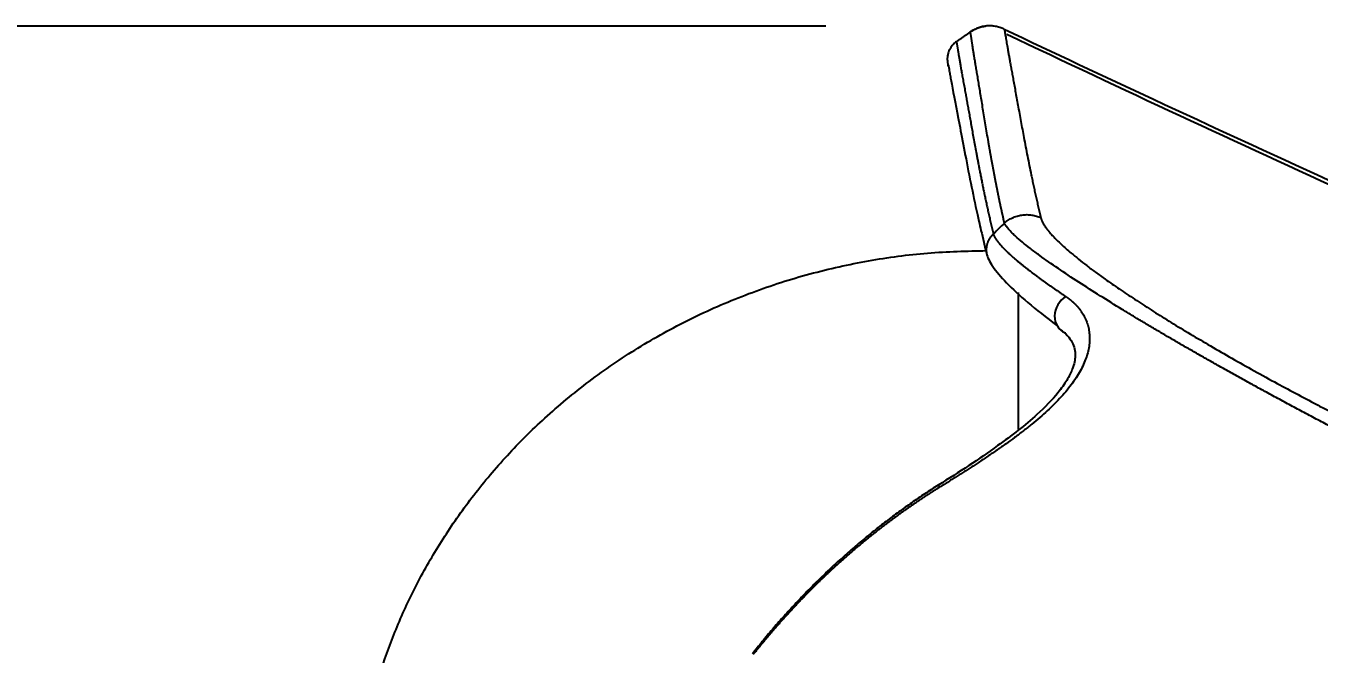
# Model space of a CAD drawing. Extents: x 8663 to 11443, y -20992 to -18942.
# Drawn here: x 10279.4 to 10340.5, y -20411.4 to -20381.6 of the extents above; entities that cross this region are included whole.
import ezdxf

# ---------------------------------------------------------------- set-up
doc = ezdxf.new("R2010")
doc.units = 0
doc.layers.get('0').update_dxf_attribs({"linetype": 'CONTINUOUS'})
doc.layers.add('1', color=7, linetype='CONTINUOUS')
doc.styles.add('____', font='')
doc.styles.get('____').set_extended_font_data('굴림')
doc.dimstyles.new('MSADIM', dxfattribs={"dimtxt": 33, "dimasz": 17, "dimexe": 10, "dimexo": 7.5, "dimgap": 10, "dimtad": 0, "dimtih": 1, "dimtoh": 1, "dimdec": 0, "dimzin": 1, "dimtxsty": '____', "dimcen": 11.25, "dimazin": 3, "dimtfac": 1, "dimtdec": 0, "dimtix": 1, "dimtmove": 0, "dimatfit": 3, "dimtolj": 1, "dimtzin": 1})

# ---------------------------------------------------------------- blocks, each defined once
blk = doc.blocks.new('*D255')
at = {"color": 0}
for p, q in [((10317.229, -20381.646), (10183.846, -20381.646)), ((10193.846, -20398.646), (10193.846, -20439.241)), ((10193.846, -20528.618), (10193.846, -20488.024)), ((10296.703, -20545.618), (10183.846, -20545.618))]:
    blk.add_line(p, q, dxfattribs=at)
for points in [[(10191.013, -20398.646), (10196.679, -20398.646), (10193.846, -20381.646)], [(10191.013, -20528.618), (10196.679, -20528.618), (10193.846, -20545.618)]]:
    blk.add_solid(points, dxfattribs=at)
at = {"color": 0, "insert": (10193.846, -20463.632), "char_height": 28, "attachment_point": 5, "style": '____'}
blk.add_mtext('\\A1;162', dxfattribs=at)

msp = doc.modelspace()

# ---------------------------------------------------------------- linework, layer by layer
at = {"layer": '1', "color": 7, "linetype": 'CONTINUOUS'}
for p, q in [((10325.665, -20390.957), (10325.664, -20390.957)), ((10325.666, -20390.959), (10325.665, -20390.957)), ((10325.14, -20391.482), (10325.14, -20391.482)), ((10325.14, -20391.482), (10325.141, -20391.483)), ((10325.141, -20391.483), (10325.141, -20391.484))]:
    msp.add_line(p, q, dxfattribs=at)
for centre, major_axis, ratio, start_param, end_param in [((10328.959, -20395.25), (-0.581, -0.814), 0.880085, 4.257961, 6.500048), ((10323.062, -20404.199), (-0.535, 0.845), 0.018673, 5.776565, 6.278064)]:
    msp.add_ellipse(centre, major_axis=major_axis, ratio=ratio, start_param=start_param, end_param=end_param, dxfattribs=at)
for points, degree in [([(10323.385, -20382.383), (10323.715, -20382.148), (10324.049, -20381.916)], 2), ([(10324.049, -20381.916), (10324.049, -20381.916), (10324.049, -20381.916), (10324.05, -20381.915)], 3), ([(10325.65, -20381.783), (10324.814, -20381.419), (10324.05, -20381.915)], 2), ([(10325.664, -20390.957), (10325.489, -20391.131), (10325.315, -20391.305), (10325.142, -20391.48)], 3), ([(10322.527, -20403.354), (10317.457, -20406.603), (10313.749, -20411.346)], 2)]:
    msp.add_open_spline(points, degree=degree, dxfattribs=at)
for points, knots in [([(10325.666, -20390.955), (10325.661, -20390.933), (10325.651, -20390.888), (10325.636, -20390.821), (10325.621, -20390.755), (10325.607, -20390.688), (10325.592, -20390.622), (10325.578, -20390.557), (10325.563, -20390.491), (10325.549, -20390.426), (10325.535, -20390.362), (10325.521, -20390.297), (10325.507, -20390.233), (10325.494, -20390.169), (10325.48, -20390.105), (10325.467, -20390.042), (10325.453, -20389.978), (10325.44, -20389.916), (10325.427, -20389.853), (10325.414, -20389.791), (10325.401, -20389.729), (10325.389, -20389.667), (10325.376, -20389.605), (10325.364, -20389.544), (10325.351, -20389.483), (10325.339, -20389.422), (10325.327, -20389.362), (10325.315, -20389.302), (10325.303, -20389.242), (10325.291, -20389.182), (10325.279, -20389.123), (10325.267, -20389.064), (10325.256, -20389.005), (10325.245, -20388.947), (10325.233, -20388.888), (10325.222, -20388.83), (10325.211, -20388.773), (10325.2, -20388.715), (10325.189, -20388.658), (10325.178, -20388.601), (10325.167, -20388.544), (10325.157, -20388.488), (10325.146, -20388.432), (10325.136, -20388.376), (10325.125, -20388.32), (10325.115, -20388.265), (10325.105, -20388.21), (10325.095, -20388.155), (10325.085, -20388.101), (10325.075, -20388.046), (10325.065, -20387.992), (10325.055, -20387.939), (10325.045, -20387.885), (10325.036, -20387.832), (10325.026, -20387.779), (10325.017, -20387.726), (10325.007, -20387.674), (10324.998, -20387.621), (10324.989, -20387.569), (10324.98, -20387.518), (10324.971, -20387.466), (10324.962, -20387.415), (10324.953, -20387.364), (10324.944, -20387.313), (10324.935, -20387.263), (10324.926, -20387.213), (10324.918, -20387.163), (10324.888, -20386.989), (10324.838, -20386.699), (10324.772, -20386.304), (10324.71, -20385.926), (10324.65, -20385.562), (10324.593, -20385.212), (10324.538, -20384.878), (10324.486, -20384.565), (10324.436, -20384.267), (10324.389, -20383.984), (10324.344, -20383.716), (10324.303, -20383.469), (10324.266, -20383.239), (10324.231, -20383.026), (10324.199, -20382.831), (10324.172, -20382.655), (10324.155, -20382.538), (10324.144, -20382.467), (10324.139, -20382.434), (10324.134, -20382.402), (10324.13, -20382.371), (10324.125, -20382.341), (10324.121, -20382.312), (10324.117, -20382.284), (10324.113, -20382.257), (10324.109, -20382.231), (10324.105, -20382.207), (10324.102, -20382.183), (10324.098, -20382.16), (10324.095, -20382.138), (10324.092, -20382.118), (10324.089, -20382.098), (10324.086, -20382.079), (10324.083, -20382.062), (10324.081, -20382.045), (10324.078, -20382.029), (10324.076, -20382.015), (10324.073, -20382.001), (10324.071, -20381.989), (10324.069, -20381.977), (10324.067, -20381.966), (10324.065, -20381.957), (10324.063, -20381.948), (10324.061, -20381.941), (10324.059, -20381.934), (10324.057, -20381.929), (10324.056, -20381.924), (10324.054, -20381.92), (10324.053, -20381.918), (10324.051, -20381.916), (10324.05, -20381.916), (10324.049, -20381.916), (10324.049, -20381.916)], [0, 0, 0, 0, 0.003867, 0.007731, 0.011593, 0.015452, 0.019309, 0.023164, 0.027016, 0.030865, 0.034713, 0.038558, 0.0424, 0.04624, 0.050078, 0.053913, 0.057746, 0.061576, 0.065404, 0.069229, 0.073052, 0.076873, 0.080691, 0.084507, 0.08832, 0.092131, 0.09594, 0.099746, 0.103549, 0.107351, 0.111149, 0.114946, 0.11874, 0.122531, 0.12632, 0.130107, 0.133891, 0.137673, 0.141453, 0.14523, 0.149004, 0.152777, 0.156546, 0.160314, 0.164079, 0.167841, 0.171601, 0.175359, 0.179115, 0.182867, 0.186618, 0.190366, 0.194112, 0.197855, 0.201596, 0.205334, 0.20907, 0.212804, 0.216535, 0.220264, 0.22399, 0.227714, 0.231436, 0.235155, 0.238872, 0.242586, 0.246298, 0.250008, 0.281454, 0.312767, 0.343948, 0.374998, 0.406926, 0.438404, 0.469433, 0.500013, 0.531901, 0.563366, 0.594408, 0.625025, 0.656646, 0.688016, 0.719136, 0.750007, 0.757263, 0.764512, 0.771755, 0.778991, 0.78622, 0.793443, 0.800659, 0.807868, 0.815071, 0.822266, 0.829456, 0.836638, 0.843814, 0.850983, 0.858145, 0.865301, 0.87245, 0.879592, 0.886728, 0.893857, 0.900979, 0.908094, 0.915203, 0.922306, 0.929402, 0.936491, 0.943573, 0.950649, 0.957719, 0.964782, 0.971839, 0.978889, 0.985932, 0.992969, 1, 1, 1, 1]), ([(10324.05, -20381.915), (10324.078, -20381.896), (10324.107, -20381.877), (10324.152, -20381.85), (10324.167, -20381.841), (10324.198, -20381.824), (10324.213, -20381.815), (10324.291, -20381.775), (10324.419, -20381.719), (10324.553, -20381.681), (10324.656, -20381.658), (10324.691, -20381.652), (10324.743, -20381.644), (10324.76, -20381.642), (10324.776, -20381.64)], [0, 0, 0, 0, 0.133654, 0.133654, 0.200481, 0.200481, 0.267308, 0.267308, 0.534616, 0.801924, 0.801924, 0.935579, 0.935579, 1, 1, 1, 1]), ([(10325.648, -20381.783), (10325.648, -20381.783), (10325.648, -20381.782), (10325.649, -20381.782), (10325.65, -20381.782), (10325.65, -20381.783), (10325.651, -20381.783), (10325.652, -20381.784), (10325.652, -20381.785), (10325.653, -20381.787), (10325.654, -20381.788), (10325.655, -20381.79), (10325.655, -20381.792), (10325.656, -20381.794), (10325.657, -20381.796), (10325.658, -20381.799), (10325.659, -20381.801), (10325.659, -20381.804), (10325.66, -20381.807), (10325.661, -20381.811), (10325.662, -20381.814), (10325.663, -20381.818), (10325.664, -20381.821), (10325.665, -20381.825), (10325.666, -20381.829), (10325.667, -20381.834), (10325.668, -20381.838), (10325.669, -20381.843), (10325.67, -20381.847), (10325.67, -20381.852), (10325.671, -20381.857), (10325.672, -20381.862), (10325.674, -20381.868), (10325.675, -20381.873), (10325.676, -20381.879), (10325.677, -20381.884), (10325.678, -20381.89), (10325.679, -20381.896), (10325.68, -20381.902), (10325.681, -20381.908), (10325.682, -20381.914), (10325.687, -20381.944), (10325.698, -20382.003), (10325.715, -20382.106), (10325.734, -20382.225), (10325.755, -20382.353), (10325.779, -20382.49), (10325.804, -20382.637), (10325.833, -20382.799), (10325.864, -20382.977), (10325.899, -20383.17), (10325.937, -20383.38), (10325.979, -20383.606), (10326.023, -20383.849), (10326.071, -20384.112), (10326.123, -20384.397), (10326.18, -20384.705), (10326.24, -20385.035), (10326.304, -20385.39), (10326.371, -20385.763), (10326.44, -20386.147), (10326.51, -20386.528), (10326.584, -20386.926), (10326.664, -20387.345), (10326.75, -20387.788), (10326.839, -20388.233), (10326.909, -20388.575), (10326.959, -20388.809), (10326.985, -20388.933), (10327.012, -20389.058), (10327.038, -20389.183), (10327.066, -20389.308), (10327.093, -20389.434), (10327.121, -20389.56), (10327.149, -20389.686), (10327.178, -20389.813), (10327.207, -20389.939), (10327.236, -20390.066), (10327.265, -20390.194), (10327.295, -20390.321), (10327.325, -20390.449), (10327.355, -20390.577), (10327.375, -20390.662), (10327.386, -20390.705)], [0, 0, 0, 0, 0.003488, 0.006958, 0.010409, 0.013841, 0.017256, 0.020651, 0.024028, 0.027387, 0.030726, 0.034048, 0.037351, 0.040635, 0.0439, 0.047147, 0.050376, 0.053586, 0.056777, 0.059949, 0.063103, 0.066238, 0.069355, 0.072453, 0.075532, 0.078592, 0.081634, 0.084657, 0.087662, 0.090648, 0.093615, 0.096563, 0.099492, 0.102403, 0.105295, 0.108168, 0.111023, 0.113859, 0.116675, 0.119474, 0.122253, 0.125013, 0.157847, 0.189625, 0.220342, 0.249993, 0.276544, 0.3034, 0.330562, 0.35803, 0.385806, 0.413889, 0.44228, 0.470979, 0.499987, 0.530377, 0.561341, 0.592883, 0.625002, 0.658433, 0.690411, 0.720933, 0.749992, 0.782645, 0.814363, 0.845143, 0.874983, 0.883118, 0.891211, 0.899261, 0.907268, 0.915232, 0.923153, 0.931031, 0.938867, 0.946659, 0.954408, 0.962115, 0.969778, 0.977398, 0.984975, 0.992509, 1, 1, 1, 1]), ([(10325.648, -20381.783), (10328.011, -20382.901), (10341.459, -20389.219), (10424.598, -20426.509), (10538.452, -20460.251), (10672.889, -20491.631), (10817.687, -20503.596)], [0, 0, 0, 0, 0.013353, 0.076196, 0.479458, 1, 1, 1, 1]), ([(10810.388, -20502.983), (10810.101, -20502.959), (10809.255, -20502.887), (10807.716, -20502.755), (10805.896, -20502.597), (10804.188, -20502.448), (10802.648, -20502.312), (10800.988, -20502.165), (10798.234, -20501.92), (10794.168, -20501.552), (10788.742, -20501.049), (10783.147, -20500.518), (10777.395, -20499.958), (10771.494, -20499.369), (10765.404, -20498.745), (10758.795, -20498.049), (10751.151, -20497.219), (10742.145, -20496.204), (10731.78, -20494.984), (10720.278, -20493.563), (10707.762, -20491.93), (10694.357, -20490.076), (10677.882, -20487.65), (10658.313, -20484.526), (10635.695, -20480.535), (10612.39, -20475.983), (10588.605, -20470.854), (10564.411, -20465.145), (10539.708, -20458.857), (10518.563, -20453.24), (10500.979, -20448.387), (10487.014, -20444.377), (10472.484, -20440.005), (10457.245, -20435.168), (10441.125, -20429.746), (10425.294, -20424.093), (10409.724, -20418.23), (10394.404, -20412.191), (10378.016, -20405.441), (10360.462, -20397.902), (10342.888, -20390.065), (10331.219, -20384.623), (10325.779, -20382.037)], [0, 0, 0, 0, 0.006335, 0.016906, 0.025126, 0.029872, 0.033598, 0.036722, 0.039812, 0.050361, 0.061174, 0.072252, 0.083596, 0.095202, 0.107069, 0.119471, 0.13414, 0.152117, 0.172572, 0.195283, 0.220017, 0.246527, 0.274565, 0.317581, 0.362626, 0.409126, 0.45669, 0.505175, 0.554761, 0.606032, 0.633353, 0.661635, 0.691155, 0.722248, 0.755307, 0.790795, 0.820728, 0.85278, 0.887273, 0.924561, 0.964713, 1, 1, 1, 1]), ([(10323.385, -20382.384), (10323.368, -20382.396), (10323.351, -20382.408), (10323.319, -20382.435), (10323.303, -20382.448), (10323.257, -20382.49), (10323.2, -20382.55), (10323.151, -20382.616), (10323.117, -20382.668), (10323.106, -20382.686), (10323.085, -20382.722), (10323.075, -20382.741), (10323.048, -20382.796), (10323.032, -20382.834), (10323.012, -20382.893), (10323.006, -20382.913), (10322.995, -20382.953), (10322.99, -20382.973), (10322.977, -20383.034), (10322.965, -20383.116), (10322.964, -20383.198), (10322.966, -20383.26), (10322.968, -20383.281), (10322.972, -20383.323), (10322.975, -20383.343), (10322.985, -20383.405), (10322.998, -20383.461), (10323.016, -20383.516), (10323.022, -20383.532)], [0, 0, 0, 0, 0.048045, 0.048045, 0.096089, 0.096089, 0.192178, 0.288268, 0.288268, 0.336312, 0.336312, 0.384357, 0.384357, 0.480446, 0.480446, 0.528491, 0.528491, 0.576535, 0.576535, 0.672624, 0.768713, 0.768713, 0.816758, 0.816758, 0.864803, 0.864803, 0.960892, 1, 1, 1, 1]), ([(10323.385, -20382.383), (10323.385, -20382.383), (10323.385, -20382.383), (10323.386, -20382.383), (10323.387, -20382.383), (10323.387, -20382.383), (10323.388, -20382.384), (10323.389, -20382.385), (10323.389, -20382.386), (10323.39, -20382.387), (10323.391, -20382.388), (10323.392, -20382.39), (10323.392, -20382.392), (10323.393, -20382.394), (10323.394, -20382.396), (10323.395, -20382.399), (10323.396, -20382.402), (10323.397, -20382.405), (10323.397, -20382.408), (10323.398, -20382.411), (10323.399, -20382.415), (10323.4, -20382.419), (10323.401, -20382.423), (10323.402, -20382.427), (10323.403, -20382.431), (10323.404, -20382.436), (10323.405, -20382.441), (10323.406, -20382.446), (10323.407, -20382.452), (10323.409, -20382.457), (10323.41, -20382.463), (10323.411, -20382.469), (10323.412, -20382.475), (10323.413, -20382.482), (10323.415, -20382.489), (10323.416, -20382.496), (10323.417, -20382.503), (10323.419, -20382.51), (10323.42, -20382.518), (10323.421, -20382.526), (10323.423, -20382.534), (10323.424, -20382.542), (10323.426, -20382.55), (10323.427, -20382.559), (10323.429, -20382.568), (10323.43, -20382.577), (10323.432, -20382.587), (10323.433, -20382.596), (10323.435, -20382.606), (10323.437, -20382.616), (10323.438, -20382.626), (10323.44, -20382.637), (10323.442, -20382.648), (10323.444, -20382.659), (10323.446, -20382.67), (10323.447, -20382.681), (10323.449, -20382.693), (10323.451, -20382.705), (10323.453, -20382.717), (10323.455, -20382.729), (10323.457, -20382.742), (10323.459, -20382.754), (10323.462, -20382.767), (10323.464, -20382.78), (10323.466, -20382.794), (10323.468, -20382.808), (10323.47, -20382.821), (10323.473, -20382.836), (10323.475, -20382.85), (10323.477, -20382.864), (10323.48, -20382.879), (10323.482, -20382.894), (10323.485, -20382.909), (10323.487, -20382.925), (10323.49, -20382.941), (10323.493, -20382.957), (10323.502, -20383.015), (10323.52, -20383.123), (10323.549, -20383.296), (10323.583, -20383.488), (10323.62, -20383.7), (10323.662, -20383.932), (10323.708, -20384.186), (10323.759, -20384.46), (10323.808, -20384.73), (10323.855, -20384.989), (10323.899, -20385.233), (10323.946, -20385.488), (10323.994, -20385.755), (10324.044, -20386.035), (10324.095, -20386.326), (10324.149, -20386.629), (10324.206, -20386.945), (10324.265, -20387.273), (10324.313, -20387.531), (10324.346, -20387.71), (10324.364, -20387.805), (10324.382, -20387.901), (10324.401, -20387.999), (10324.419, -20388.097), (10324.438, -20388.196), (10324.457, -20388.296), (10324.477, -20388.397), (10324.497, -20388.498), (10324.517, -20388.601), (10324.537, -20388.705), (10324.558, -20388.809), (10324.579, -20388.915), (10324.601, -20389.021), (10324.623, -20389.129), (10324.645, -20389.237), (10324.667, -20389.346), (10324.69, -20389.457), (10324.713, -20389.568), (10324.737, -20389.68), (10324.761, -20389.793), (10324.785, -20389.907), (10324.81, -20390.022), (10324.835, -20390.138), (10324.861, -20390.255), (10324.887, -20390.373), (10324.914, -20390.492), (10324.941, -20390.612), (10324.968, -20390.733), (10324.996, -20390.855), (10325.024, -20390.978), (10325.053, -20391.102), (10325.082, -20391.227), (10325.111, -20391.353), (10325.132, -20391.438), (10325.142, -20391.48)], [0, 0, 0, 0, 0.00328, 0.006562, 0.009845, 0.01313, 0.016416, 0.019703, 0.022992, 0.026282, 0.029574, 0.032867, 0.036161, 0.039457, 0.042754, 0.046053, 0.049353, 0.052655, 0.055958, 0.059263, 0.062569, 0.065876, 0.069185, 0.072495, 0.075807, 0.07912, 0.082435, 0.085751, 0.089068, 0.092387, 0.095708, 0.09903, 0.102353, 0.105678, 0.109004, 0.112332, 0.115661, 0.118991, 0.122323, 0.125657, 0.128992, 0.132328, 0.135666, 0.139006, 0.142347, 0.145689, 0.149033, 0.152378, 0.155725, 0.159073, 0.162423, 0.165774, 0.169127, 0.172481, 0.175837, 0.179194, 0.182552, 0.185913, 0.189274, 0.192637, 0.196002, 0.199367, 0.202735, 0.206104, 0.209474, 0.212846, 0.216219, 0.219594, 0.22297, 0.226348, 0.229727, 0.233107, 0.236489, 0.239873, 0.243258, 0.246644, 0.250032, 0.280022, 0.310372, 0.341082, 0.372151, 0.40358, 0.435369, 0.467518, 0.500028, 0.524267, 0.548675, 0.573252, 0.597997, 0.622911, 0.647994, 0.673245, 0.698666, 0.724255, 0.750014, 0.757009, 0.764013, 0.771026, 0.778048, 0.785077, 0.792116, 0.799163, 0.806219, 0.813284, 0.820357, 0.827439, 0.834529, 0.841628, 0.848736, 0.855852, 0.862977, 0.870111, 0.877253, 0.884404, 0.891564, 0.898732, 0.905909, 0.913095, 0.920289, 0.927492, 0.934704, 0.941924, 0.949153, 0.956391, 0.963638, 0.970893, 0.978157, 0.985429, 0.99271, 1, 1, 1, 1]), ([(10322.99, -20383.48), (10322.977, -20383.468), (10323.044, -20383.555), (10323.038, -20383.658), (10323.079, -20383.852), (10323.119, -20384.091), (10323.238, -20384.731), (10323.516, -20386.144), (10323.932, -20388.401), (10324.294, -20390.136), (10324.467, -20390.91), (10324.565, -20391.342), (10324.689, -20391.869), (10324.785, -20392.263), (10324.836, -20392.467)], [0, 0, 0, 0, 0.044381, 0.098072, 0.151695, 0.205317, 0.258941, 0.511737, 0.764527, 0.874218, 0.896129, 0.925133, 0.961958, 1, 1, 1, 1]), ([(10325.666, -20390.955), (10325.721, -20390.908), (10325.78, -20390.863), (10325.905, -20390.781), (10325.972, -20390.744), (10326.112, -20390.679), (10326.185, -20390.651), (10326.335, -20390.606), (10326.412, -20390.589), (10326.567, -20390.567), (10326.646, -20390.561), (10326.803, -20390.561), (10326.88, -20390.567), (10327.033, -20390.59), (10327.107, -20390.606), (10327.251, -20390.649), (10327.32, -20390.675), (10327.386, -20390.705)], [0, 0, 0, 0, 0.125, 0.125, 0.25, 0.25, 0.375, 0.375, 0.5, 0.5, 0.625, 0.625, 0.75, 0.75, 0.875, 0.875, 1, 1, 1, 1]), ([(10327.386, -20390.705), (10327.386, -20390.709), (10327.388, -20390.716), (10327.391, -20390.726), (10327.393, -20390.737), (10327.396, -20390.748), (10327.4, -20390.759), (10327.403, -20390.77), (10327.407, -20390.782), (10327.411, -20390.793), (10327.415, -20390.805), (10327.419, -20390.816), (10327.424, -20390.828), (10327.429, -20390.84), (10327.434, -20390.851), (10327.439, -20390.863), (10327.444, -20390.876), (10327.45, -20390.888), (10327.456, -20390.9), (10327.462, -20390.913), (10327.468, -20390.925), (10327.475, -20390.938), (10327.482, -20390.95), (10327.489, -20390.963), (10327.496, -20390.976), (10327.503, -20390.989), (10327.511, -20391.002), (10327.519, -20391.016), (10327.527, -20391.029), (10327.535, -20391.042), (10327.544, -20391.056), (10327.552, -20391.07), (10327.561, -20391.083), (10327.57, -20391.097), (10327.58, -20391.111), (10327.589, -20391.125), (10327.599, -20391.14), (10327.609, -20391.154), (10327.619, -20391.168), (10327.63, -20391.183), (10327.64, -20391.197), (10327.651, -20391.212), (10327.662, -20391.227), (10327.674, -20391.242), (10327.685, -20391.257), (10327.697, -20391.272), (10327.709, -20391.287), (10327.721, -20391.302), (10327.733, -20391.318), (10327.746, -20391.333), (10327.759, -20391.349), (10327.772, -20391.365), (10327.785, -20391.38), (10327.799, -20391.396), (10327.855, -20391.463), (10327.964, -20391.584), (10328.144, -20391.768), (10328.346, -20391.963), (10328.572, -20392.167), (10328.843, -20392.4), (10329.166, -20392.666), (10329.55, -20392.967), (10329.97, -20393.282), (10330.477, -20393.649), (10331.086, -20394.073), (10331.812, -20394.559), (10332.596, -20395.067), (10333.437, -20395.594), (10334.331, -20396.139), (10335.28, -20396.7), (10336.28, -20397.278), (10337.329, -20397.87), (10338.377, -20398.447), (10339.414, -20399.007), (10340.261, -20399.456), (10340.954, -20399.818), (10341.359, -20400.028), (10341.648, -20400.177), (10341.818, -20400.264), (10341.993, -20400.354), (10342.173, -20400.447), (10342.359, -20400.542), (10342.638, -20400.684), (10343.01, -20400.873), (10343.474, -20401.108), (10343.94, -20401.344), (10344.409, -20401.579), (10344.88, -20401.815), (10345.354, -20402.051), (10346.317, -20402.528), (10347.787, -20403.249), (10349.793, -20404.216), (10351.842, -20405.187), (10353.918, -20406.155), (10356.014, -20407.117), (10358.123, -20408.069), (10360.256, -20409.018), (10362.648, -20410.066), (10365.305, -20411.211), (10368.232, -20412.448), (10370.323, -20413.316), (10371.56, -20413.824), (10371.932, -20413.976), (10372.23, -20414.098), (10372.467, -20414.195), (10372.653, -20414.271), (10372.878, -20414.362), (10373.139, -20414.468), (10373.513, -20414.62), (10373.987, -20414.812), (10374.548, -20415.04), (10375.11, -20415.267), (10376.233, -20415.721), (10377.918, -20416.4), (10380.956, -20417.617), (10384.761, -20419.127), (10389.312, -20420.913), (10393.793, -20422.65), (10397.978, -20424.251), (10401.884, -20425.729), (10405.531, -20427.093), (10409.171, -20428.439), (10412.802, -20429.766), (10418.255, -20431.735), (10425.552, -20434.313), (10434.723, -20437.449), (10443.951, -20440.493), (10451.342, -20442.842), (10456.879, -20444.554), (10460.553, -20445.673), (10464.27, -20446.786), (10468.033, -20447.895), (10472.553, -20449.205), (10477.894, -20450.72), (10484.124, -20452.439), (10489.849, -20453.976), (10495.037, -20455.336), (10499.656, -20456.524), (10504.425, -20457.726), (10508.358, -20458.699), (10511.386, -20459.438), (10513.441, -20459.935), (10515.447, -20460.417), (10517.405, -20460.884), (10519.315, -20461.336), (10521.176, -20461.774), (10522.99, -20462.198), (10524.755, -20462.608), (10526.471, -20463.004), (10528.715, -20463.519), (10531.477, -20464.148), (10534.747, -20464.885), (10537.939, -20465.596), (10541.054, -20466.283), (10544.091, -20466.945), (10547.745, -20467.733), (10551.994, -20468.635), (10556.815, -20469.64), (10561.488, -20470.595), (10566.734, -20471.647), (10572.541, -20472.783), (10578.893, -20473.992), (10584.685, -20475.064), (10589.956, -20476.016), (10594.749, -20476.863), (10599.466, -20477.679), (10603.653, -20478.387), (10607.326, -20478.998), (10610.507, -20479.52), (10613.666, -20480.031), (10616.803, -20480.531), (10619.916, -20481.021), (10624.092, -20481.67), (10629.312, -20482.464), (10635.552, -20483.389), (10642.16, -20484.344), (10649.151, -20485.328), (10656.539, -20486.34), (10663.902, -20487.321), (10671.233, -20488.274), (10677.179, -20489.028), (10681.763, -20489.6), (10685.004, -20490.001), (10688.231, -20490.395), (10691.444, -20490.785), (10694.641, -20491.168), (10697.821, -20491.546), (10700.985, -20491.919), (10704.129, -20492.286), (10707.255, -20492.648), (10710.36, -20493.004), (10713.551, -20493.367), (10716.824, -20493.736), (10720.176, -20494.111), (10723.499, -20494.479), (10726.792, -20494.84), (10729.888, -20495.177), (10732.79, -20495.49), (10735.5, -20495.78), (10738.178, -20496.065), (10740.823, -20496.344), (10743.434, -20496.618), (10746.46, -20496.933), (10749.879, -20497.286), (10753.663, -20497.673), (10757.363, -20498.047), (10762.197, -20498.531), (10768.044, -20499.108), (10774.745, -20499.756), (10781.085, -20500.358), (10785.709, -20500.788), (10788.842, -20501.077), (10790.667, -20501.244), (10792.441, -20501.405), (10794.165, -20501.561), (10795.837, -20501.711), (10797.562, -20501.866), (10799.324, -20502.022), (10801.107, -20502.18), (10802.809, -20502.329), (10804.428, -20502.471), (10806.099, -20502.616), (10807.789, -20502.761), (10809.293, -20502.89), (10810.169, -20502.965), (10810.517, -20502.995)], [0, 0, 0, 0, 0.000159, 0.000318, 0.000477, 0.000636, 0.000795, 0.000955, 0.001114, 0.001273, 0.001432, 0.001591, 0.00175, 0.00191, 0.002069, 0.002228, 0.002388, 0.002547, 0.002707, 0.002866, 0.003025, 0.003185, 0.003344, 0.003504, 0.003664, 0.003823, 0.003983, 0.004143, 0.004303, 0.004462, 0.004622, 0.004782, 0.004942, 0.005102, 0.005262, 0.005422, 0.005582, 0.005743, 0.005903, 0.006063, 0.006223, 0.006384, 0.006544, 0.006705, 0.006865, 0.007026, 0.007187, 0.007348, 0.007508, 0.007669, 0.00783, 0.007991, 0.008152, 0.008314, 0.008475, 0.010163, 0.011847, 0.013529, 0.015211, 0.016893, 0.019025, 0.021152, 0.023276, 0.025401, 0.028251, 0.031095, 0.033939, 0.036765, 0.039586, 0.042409, 0.04523, 0.048047, 0.050866, 0.053305, 0.055742, 0.056952, 0.058172, 0.058547, 0.058934, 0.059333, 0.059742, 0.060164, 0.060597, 0.061634, 0.062672, 0.06371, 0.064748, 0.065786, 0.066825, 0.067863, 0.07208, 0.076315, 0.080569, 0.084846, 0.089046, 0.093244, 0.097442, 0.101642, 0.107224, 0.112806, 0.118397, 0.119098, 0.119799, 0.120501, 0.120782, 0.121133, 0.121555, 0.122047, 0.122609, 0.123663, 0.124717, 0.125772, 0.126826, 0.131044, 0.135263, 0.143917, 0.152423, 0.160785, 0.16901, 0.17581, 0.182584, 0.189332, 0.196056, 0.202757, 0.219578, 0.23642, 0.253299, 0.27024, 0.276841, 0.283511, 0.290252, 0.297066, 0.303953, 0.314775, 0.325996, 0.337628, 0.345657, 0.353938, 0.362478, 0.371284, 0.375044, 0.378715, 0.382299, 0.385794, 0.389202, 0.392523, 0.395757, 0.398904, 0.401964, 0.404936, 0.410899, 0.41672, 0.4224, 0.427939, 0.433337, 0.438595, 0.447417, 0.455973, 0.464261, 0.472277, 0.483874, 0.495125, 0.506022, 0.514639, 0.52313, 0.531492, 0.539721, 0.545404, 0.551054, 0.556671, 0.562253, 0.567799, 0.573309, 0.584595, 0.595786, 0.606874, 0.620272, 0.633718, 0.64721, 0.660746, 0.67432, 0.680419, 0.68652, 0.692622, 0.698726, 0.704829, 0.710931, 0.717032, 0.723132, 0.729229, 0.735323, 0.741413, 0.748135, 0.754851, 0.761563, 0.768268, 0.774966, 0.780643, 0.786302, 0.791943, 0.797565, 0.803169, 0.808753, 0.817239, 0.825691, 0.834109, 0.842495, 0.859342, 0.876132, 0.893081, 0.909975, 0.915579, 0.921184, 0.926789, 0.932397, 0.938009, 0.943626, 0.950335, 0.95704, 0.963746, 0.970454, 0.977168, 0.985648, 0.994113, 1, 1, 1, 1]), ([(10325.664, -20390.957), (10325.664, -20390.957), (10325.665, -20390.956), (10325.665, -20390.956), (10325.666, -20390.955), (10325.666, -20390.955)], [0, 0, 0, 0, 0.593287, 0.593287, 1, 1, 1, 1]), ([(10819.091, -20504.742), (10819.091, -20504.742), (10819.091, -20504.742), (10819.089, -20504.742), (10819.086, -20504.742), (10819.081, -20504.741), (10819.076, -20504.741), (10819.068, -20504.74), (10819.06, -20504.74), (10819.05, -20504.739), (10819.039, -20504.738), (10819.027, -20504.737), (10819.013, -20504.736), (10818.998, -20504.735), (10818.981, -20504.733), (10818.964, -20504.732), (10818.945, -20504.73), (10818.924, -20504.729), (10818.903, -20504.727), (10818.88, -20504.725), (10818.856, -20504.723), (10818.83, -20504.721), (10818.803, -20504.719), (10818.775, -20504.716), (10818.746, -20504.714), (10818.715, -20504.712), (10818.684, -20504.709), (10818.65, -20504.706), (10818.616, -20504.703), (10818.58, -20504.701), (10818.543, -20504.698), (10818.505, -20504.694), (10818.465, -20504.691), (10818.424, -20504.688), (10818.382, -20504.684), (10818.339, -20504.681), (10818.294, -20504.677), (10818.248, -20504.673), (10818.201, -20504.67), (10818.153, -20504.666), (10818.103, -20504.662), (10818.052, -20504.657), (10818, -20504.653), (10817.946, -20504.649), (10817.892, -20504.644), (10817.836, -20504.64), (10817.779, -20504.635), (10817.72, -20504.63), (10817.661, -20504.625), (10817.6, -20504.62), (10817.538, -20504.615), (10817.474, -20504.61), (10817.41, -20504.605), (10817.344, -20504.6), (10817.277, -20504.594), (10817.209, -20504.588), (10817.139, -20504.583), (10817.069, -20504.577), (10816.997, -20504.571), (10816.924, -20504.565), (10816.85, -20504.559), (10816.774, -20504.553), (10816.697, -20504.546), (10816.619, -20504.54), (10816.54, -20504.534), (10816.46, -20504.527), (10816.378, -20504.52), (10816.296, -20504.513), (10816.212, -20504.507), (10816.127, -20504.5), (10816.041, -20504.492), (10815.953, -20504.485), (10815.865, -20504.478), (10815.775, -20504.471), (10815.684, -20504.463), (10815.591, -20504.455), (10815.498, -20504.448), (10815.404, -20504.44), (10815.308, -20504.432), (10815.211, -20504.424), (10815.113, -20504.416), (10815.014, -20504.408), (10814.914, -20504.399), (10814.812, -20504.391), (10814.709, -20504.383), (10814.606, -20504.374), (10814.501, -20504.365), (10814.395, -20504.357), (10814.287, -20504.348), (10814.179, -20504.339), (10814.069, -20504.33), (10813.959, -20504.32), (10813.847, -20504.311), (10813.734, -20504.302), (10813.619, -20504.292), (10813.504, -20504.283), (10813.388, -20504.273), (10813.27, -20504.263), (10813.152, -20504.253), (10813.032, -20504.243), (10812.911, -20504.233), (10812.789, -20504.223), (10812.666, -20504.213), (10812.542, -20504.203), (10812.416, -20504.192), (10812.29, -20504.181), (10812.162, -20504.171), (10812.034, -20504.16), (10811.904, -20504.149), (10811.773, -20504.138), (10811.641, -20504.127), (10811.508, -20504.116), (10811.373, -20504.105), (10811.238, -20504.093), (10811.102, -20504.082), (10810.964, -20504.071), (10810.825, -20504.059), (10810.686, -20504.047), (10810.545, -20504.035), (10810.403, -20504.023), (10810.26, -20504.011), (10810.116, -20503.999), (10809.971, -20503.987), (10809.825, -20503.975), (10809.678, -20503.962), (10809.53, -20503.95), (10809.38, -20503.937), (10809.23, -20503.925), (10809.078, -20503.912), (10808.926, -20503.899), (10808.772, -20503.886), (10808.617, -20503.873), (10808.462, -20503.86), (10808.305, -20503.846), (10808.147, -20503.833), (10807.988, -20503.819), (10807.828, -20503.806), (10807.667, -20503.792), (10807.505, -20503.778), (10807.342, -20503.765), (10807.178, -20503.751), (10807.013, -20503.737), (10806.847, -20503.722), (10806.679, -20503.708), (10806.511, -20503.694), (10806.342, -20503.679), (10806.172, -20503.665), (10806.001, -20503.65), (10805.828, -20503.636), (10805.655, -20503.621), (10805.481, -20503.606), (10805.305, -20503.591), (10805.129, -20503.576), (10804.951, -20503.561), (10804.773, -20503.545), (10804.593, -20503.53), (10804.413, -20503.514), (10804.232, -20503.499), (10804.049, -20503.483), (10803.866, -20503.467), (10803.682, -20503.452), (10803.496, -20503.436), (10803.31, -20503.42), (10803.123, -20503.403), (10802.934, -20503.387), (10802.745, -20503.371), (10802.555, -20503.354), (10802.363, -20503.338), (10802.171, -20503.321), (10801.978, -20503.304), (10801.784, -20503.288), (10801.589, -20503.271), (10801.393, -20503.254), (10801.196, -20503.237), (10800.998, -20503.219), (10800.799, -20503.202), (10800.599, -20503.185), (10800.398, -20503.167), (10800.196, -20503.15), (10799.993, -20503.132), (10799.789, -20503.114), (10799.584, -20503.096), (10799.379, -20503.078), (10799.172, -20503.06), (10798.964, -20503.042), (10798.468, -20502.999), (10797.385, -20502.904), (10795.373, -20502.725), (10792.336, -20502.454), (10788.133, -20502.075), (10782.597, -20501.568), (10776.077, -20500.959), (10769.181, -20500.302), (10762.682, -20499.671), (10756.81, -20499.091), (10751.667, -20498.574), (10746.42, -20498.04), (10740.602, -20497.438), (10733.708, -20496.712), (10726.191, -20495.904), (10718.042, -20495.01), (10709.246, -20494.022), (10699.792, -20492.933), (10689.671, -20491.734), (10680.805, -20490.65), (10673.113, -20489.684), (10666.476, -20488.834), (10658.772, -20487.822), (10649.981, -20486.634), (10640.089, -20485.249), (10629.084, -20483.642), (10616.968, -20481.787), (10605.954, -20480.005), (10596.429, -20478.388), (10588.756, -20477.039), (10581.081, -20475.642), (10573.407, -20474.195), (10565.793, -20472.708), (10558.215, -20471.179), (10550.648, -20469.605), (10543.01, -20467.968), (10535.304, -20466.267), (10527.786, -20464.564), (10520.445, -20462.86), (10513.265, -20461.15), (10505.976, -20459.365), (10498.58, -20457.5), (10491.078, -20455.549), (10483.474, -20453.506), (10475.768, -20451.364), (10467.964, -20449.12), (10460.063, -20446.767), (10451.775, -20444.213), (10443.067, -20441.431), (10433.902, -20438.394), (10424.537, -20435.177), (10416.651, -20432.374), (10410.339, -20430.076), (10405.702, -20428.361), (10401.182, -20426.665), (10396.489, -20424.881), (10391.721, -20423.042), (10386.975, -20421.183), (10382.635, -20419.461), (10379.618, -20418.249), (10377.798, -20417.512), (10377.049, -20417.209), (10376.331, -20416.917), (10375.645, -20416.638), (10374.99, -20416.371), (10374.366, -20416.116), (10373.773, -20415.873), (10373.211, -20415.643), (10372.681, -20415.425), (10372.181, -20415.219), (10371.713, -20415.026), (10371.277, -20414.845), (10370.871, -20414.676), (10370.497, -20414.52), (10370.154, -20414.376), (10369.842, -20414.246), (10369.163, -20413.959), (10368.103, -20413.51), (10366.654, -20412.887), (10365.197, -20412.253), (10363.734, -20411.609), (10362.266, -20410.954), (10359.917, -20409.894), (10356.585, -20408.354), (10353.34, -20406.8), (10350.997, -20405.649), (10349.637, -20404.974), (10348.515, -20404.41), (10347.602, -20403.948), (10346.87, -20403.577), (10346.081, -20403.176), (10345.239, -20402.745), (10344.546, -20402.388), (10344.019, -20402.115), (10343.674, -20401.937), (10343.332, -20401.759), (10342.991, -20401.582), (10342.651, -20401.406), (10342.314, -20401.23), (10341.978, -20401.054), (10341.644, -20400.879), (10341.311, -20400.705), (10340.98, -20400.531), (10340.651, -20400.358), (10340.325, -20400.186), (10340.002, -20400.014), (10339.682, -20399.844), (10339.365, -20399.675), (10339.052, -20399.506), (10338.742, -20399.339), (10338.434, -20399.173), (10338.131, -20399.008), (10337.83, -20398.844), (10337.533, -20398.681), (10337.239, -20398.52), (10336.948, -20398.359), (10336.661, -20398.2), (10336.377, -20398.042), (10336.097, -20397.885), (10335.82, -20397.73), (10335.547, -20397.576), (10335.277, -20397.423), (10335.01, -20397.272), (10334.747, -20397.121), (10334.488, -20396.973), (10334.232, -20396.825), (10333.98, -20396.68), (10333.731, -20396.535), (10333.486, -20396.392), (10333.244, -20396.251), (10333.007, -20396.111), (10332.772, -20395.973), (10332.542, -20395.836), (10332.315, -20395.701), (10332.092, -20395.567), (10331.872, -20395.435), (10331.657, -20395.305), (10331.444, -20395.176), (10330.943, -20394.87), (10330.156, -20394.383), (10329.137, -20393.733), (10328.166, -20393.088), (10327.422, -20392.566), (10326.88, -20392.159), (10326.502, -20391.857), (10326.226, -20391.618), (10326.012, -20391.413), (10325.856, -20391.245), (10325.755, -20391.113), (10325.705, -20391.033), (10325.682, -20390.993), (10325.672, -20390.972), (10325.667, -20390.961), (10325.666, -20390.959)], [0, 0, 0, 0, 0.00068, 0.00136, 0.002039, 0.002719, 0.003399, 0.004078, 0.004758, 0.005437, 0.006117, 0.006797, 0.007476, 0.008156, 0.008836, 0.009516, 0.010196, 0.010875, 0.011555, 0.012235, 0.012915, 0.013595, 0.014274, 0.014954, 0.015634, 0.016314, 0.016993, 0.017673, 0.018353, 0.019032, 0.019712, 0.020392, 0.021072, 0.021751, 0.022431, 0.023111, 0.023791, 0.02447, 0.02515, 0.02583, 0.026509, 0.027189, 0.027869, 0.028549, 0.029228, 0.029908, 0.030588, 0.031268, 0.031947, 0.032627, 0.033307, 0.033986, 0.034666, 0.035346, 0.036026, 0.036706, 0.037385, 0.038065, 0.038745, 0.039425, 0.040104, 0.040784, 0.041464, 0.042143, 0.042823, 0.043503, 0.044183, 0.044863, 0.045543, 0.046222, 0.046902, 0.047581, 0.048261, 0.048941, 0.049621, 0.050301, 0.050981, 0.051661, 0.052341, 0.05302, 0.0537, 0.05438, 0.055059, 0.055739, 0.056418, 0.057098, 0.057777, 0.058457, 0.059137, 0.059817, 0.060496, 0.061176, 0.061856, 0.062536, 0.063216, 0.063896, 0.064576, 0.065256, 0.065935, 0.066615, 0.067294, 0.067974, 0.068654, 0.069333, 0.070013, 0.070692, 0.071372, 0.072052, 0.072731, 0.073411, 0.074091, 0.074771, 0.075451, 0.076131, 0.076811, 0.077491, 0.078171, 0.078851, 0.07953, 0.080209, 0.080889, 0.081568, 0.082248, 0.082928, 0.083607, 0.084287, 0.084967, 0.085647, 0.086326, 0.087006, 0.087686, 0.088365, 0.089045, 0.089725, 0.090405, 0.091085, 0.091765, 0.092445, 0.093124, 0.093804, 0.094484, 0.095163, 0.095843, 0.096523, 0.097202, 0.097882, 0.098562, 0.099241, 0.099921, 0.1006, 0.10128, 0.10196, 0.102641, 0.103321, 0.104001, 0.104681, 0.10536, 0.10604, 0.106719, 0.107399, 0.108078, 0.108758, 0.109438, 0.110118, 0.110798, 0.111478, 0.112157, 0.112837, 0.113517, 0.114196, 0.114876, 0.115555, 0.116235, 0.116915, 0.117594, 0.118274, 0.118953, 0.119633, 0.120313, 0.120993, 0.121673, 0.122353, 0.123033, 0.123713, 0.124393, 0.125073, 0.128572, 0.134844, 0.143887, 0.155701, 0.170287, 0.187642, 0.203851, 0.218202, 0.230695, 0.24133, 0.250107, 0.262563, 0.275912, 0.290153, 0.305286, 0.321311, 0.338228, 0.356037, 0.374739, 0.384322, 0.395623, 0.408644, 0.423384, 0.439842, 0.458019, 0.477913, 0.499524, 0.51203, 0.524537, 0.537044, 0.549547, 0.562053, 0.574283, 0.586641, 0.599126, 0.611742, 0.624484, 0.636084, 0.64788, 0.659874, 0.672066, 0.684455, 0.697042, 0.709826, 0.722808, 0.735988, 0.749365, 0.764407, 0.779848, 0.795689, 0.81193, 0.820029, 0.827943, 0.835673, 0.843218, 0.852064, 0.860227, 0.867708, 0.874506, 0.875854, 0.877149, 0.87839, 0.879577, 0.880711, 0.881791, 0.882818, 0.883791, 0.88471, 0.885576, 0.886388, 0.887146, 0.887851, 0.888502, 0.8891, 0.889643, 0.890134, 0.892656, 0.895203, 0.897776, 0.900375, 0.903, 0.905649, 0.913053, 0.921231, 0.923865, 0.926493, 0.929117, 0.930448, 0.9319, 0.933475, 0.935171, 0.936989, 0.937696, 0.938403, 0.939108, 0.939812, 0.940515, 0.941217, 0.941919, 0.942619, 0.943318, 0.944016, 0.944714, 0.94541, 0.946106, 0.9468, 0.947494, 0.948186, 0.948878, 0.949568, 0.950258, 0.950946, 0.951633, 0.95232, 0.953005, 0.953689, 0.954373, 0.955055, 0.955736, 0.956416, 0.957095, 0.957773, 0.95845, 0.959126, 0.9598, 0.960474, 0.961147, 0.961818, 0.962488, 0.963157, 0.963825, 0.964492, 0.965158, 0.965823, 0.966486, 0.967149, 0.96781, 0.96847, 0.971913, 0.975678, 0.979766, 0.984174, 0.986818, 0.989454, 0.99208, 0.993788, 0.996035, 0.998016, 0.999008, 0.999504, 0.999872, 1, 1, 1, 1]), ([(10325.14, -20391.482), (10325.136, -20391.485), (10325.128, -20391.492), (10325.117, -20391.503), (10325.106, -20391.514), (10325.094, -20391.525), (10325.083, -20391.537), (10325.071, -20391.549), (10325.06, -20391.562), (10325.048, -20391.575), (10325.037, -20391.588), (10325.025, -20391.603), (10325.013, -20391.617), (10325.002, -20391.632), (10324.991, -20391.648), (10324.979, -20391.664), (10324.968, -20391.68), (10324.957, -20391.698), (10324.946, -20391.715), (10324.936, -20391.733), (10324.925, -20391.752), (10324.915, -20391.772), (10324.905, -20391.791), (10324.896, -20391.812), (10324.886, -20391.833), (10324.877, -20391.854), (10324.869, -20391.877), (10324.86, -20391.899), (10324.853, -20391.923), (10324.845, -20391.946), (10324.838, -20391.971), (10324.832, -20391.996), (10324.827, -20392.021), (10324.821, -20392.047), (10324.817, -20392.073), (10324.813, -20392.1), (10324.81, -20392.127), (10324.808, -20392.155), (10324.806, -20392.183), (10324.805, -20392.211), (10324.805, -20392.24), (10324.806, -20392.269), (10324.808, -20392.298), (10324.811, -20392.328), (10324.814, -20392.357), (10324.819, -20392.386), (10324.822, -20392.404), (10324.824, -20392.413)], [0, 0, 0, 0, 0.014701, 0.029712, 0.045037, 0.060681, 0.076648, 0.092941, 0.109566, 0.126525, 0.143824, 0.161465, 0.179453, 0.197791, 0.216482, 0.23553, 0.254938, 0.274707, 0.294842, 0.315343, 0.336214, 0.357454, 0.379067, 0.401051, 0.423409, 0.44614, 0.469243, 0.492718, 0.516562, 0.540775, 0.565354, 0.590295, 0.615596, 0.64125, 0.667254, 0.693602, 0.720287, 0.747303, 0.774641, 0.802293, 0.83025, 0.858502, 0.887039, 0.915848, 0.944918, 0.974235, 1, 1, 1, 1]), ([(10325.142, -20391.48), (10325.141, -20391.481), (10325.141, -20391.481), (10325.14, -20391.482), (10325.14, -20391.482), (10325.14, -20391.482)], [0, 0, 0, 0, 0.603443, 0.603443, 1, 1, 1, 1]), ([(10325.141, -20391.484), (10325.141, -20391.485), (10325.142, -20391.487), (10325.144, -20391.492), (10325.147, -20391.5), (10325.152, -20391.512), (10325.158, -20391.526), (10325.166, -20391.545), (10325.177, -20391.566), (10325.19, -20391.592), (10325.206, -20391.622), (10325.226, -20391.656), (10325.25, -20391.694), (10325.278, -20391.738), (10325.313, -20391.786), (10325.354, -20391.84), (10325.401, -20391.9), (10325.457, -20391.967), (10325.522, -20392.04), (10325.597, -20392.12), (10325.682, -20392.208), (10325.78, -20392.304), (10325.891, -20392.408), (10326.017, -20392.522), (10326.124, -20392.616), (10326.206, -20392.686), (10326.256, -20392.728), (10326.306, -20392.77), (10326.357, -20392.812), (10326.409, -20392.855), (10326.461, -20392.898), (10326.515, -20392.941), (10326.569, -20392.984), (10326.623, -20393.028), (10326.679, -20393.071), (10326.735, -20393.115), (10326.792, -20393.159), (10326.849, -20393.203), (10326.907, -20393.248), (10326.965, -20393.292), (10327.024, -20393.337), (10327.084, -20393.382), (10327.144, -20393.427), (10327.205, -20393.472), (10327.266, -20393.517), (10327.328, -20393.562), (10327.39, -20393.608), (10327.452, -20393.653), (10327.515, -20393.699), (10327.579, -20393.744), (10327.643, -20393.79), (10327.707, -20393.836), (10327.771, -20393.882), (10327.836, -20393.928), (10327.902, -20393.974), (10327.967, -20394.02), (10328.033, -20394.066), (10328.099, -20394.111), (10328.166, -20394.157), (10328.233, -20394.203), (10328.3, -20394.249), (10328.367, -20394.295), (10328.435, -20394.341), (10328.502, -20394.387), (10328.548, -20394.418), (10328.57, -20394.433)], [0, 0, 0, 0, 0.001144, 0.004151, 0.009032, 0.0158, 0.024429, 0.034947, 0.04733, 0.061588, 0.077725, 0.095731, 0.11561, 0.137372, 0.161012, 0.186524, 0.213909, 0.243177, 0.27432, 0.307337, 0.342234, 0.379007, 0.417661, 0.4582, 0.50061, 0.514547, 0.528411, 0.5422, 0.555916, 0.569558, 0.583126, 0.596619, 0.610038, 0.623381, 0.63665, 0.649844, 0.662964, 0.676009, 0.688979, 0.701874, 0.714694, 0.72744, 0.740112, 0.752709, 0.765233, 0.777681, 0.790053, 0.80235, 0.814573, 0.826722, 0.838797, 0.850799, 0.862727, 0.87458, 0.886355, 0.898055, 0.909679, 0.921228, 0.932703, 0.944103, 0.95543, 0.966683, 0.977863, 0.988969, 1, 1, 1, 1]), ([(10324.82, -20392.397), (10324.857, -20392.574), (10325.051, -20392.981), (10325.924, -20394.023), (10327.115, -20395.031), (10328.149, -20395.808)], [0, 0, 0, 0, 0.252316, 0.501613, 1, 1, 1, 1]), ([(10326.312, -20394.245), (10326.312, -20394.246), (10326.312, -20394.248), (10326.312, -20394.465), (10326.312, -20394.699), (10326.312, -20395.202), (10326.312, -20395.471), (10326.312, -20396.045), (10326.312, -20396.349), (10326.312, -20396.832), (10326.312, -20396.998), (10326.312, -20397.337), (10326.312, -20397.511), (10326.312, -20397.868), (10326.312, -20398.051), (10326.312, -20398.426), (10326.312, -20398.617), (10326.312, -20399.205), (10326.312, -20399.615), (10326.312, -20400.255), (10326.312, -20400.473), (10326.312, -20400.699), (10326.312, -20400.704), (10326.312, -20400.708)], [0, 0, 0, 0, 0.000963, 0.000963, 0.154423, 0.154423, 0.307884, 0.307884, 0.461345, 0.461345, 0.538075, 0.538075, 0.614805, 0.614805, 0.691536, 0.691536, 0.768266, 0.768266, 0.921727, 0.921727, 0.998457, 0.998457, 1, 1, 1, 1]), ([(10328.57, -20394.433), (10328.578, -20394.438), (10328.593, -20394.448), (10328.614, -20394.464), (10328.636, -20394.479), (10328.658, -20394.494), (10328.679, -20394.51), (10328.7, -20394.526), (10328.721, -20394.542), (10328.742, -20394.558), (10328.762, -20394.574), (10328.782, -20394.59), (10328.803, -20394.607), (10328.822, -20394.623), (10328.842, -20394.64), (10328.862, -20394.657), (10328.881, -20394.674), (10328.9, -20394.691), (10328.919, -20394.708), (10328.938, -20394.725), (10328.956, -20394.743), (10328.974, -20394.76), (10328.993, -20394.778), (10329.01, -20394.796), (10329.028, -20394.814), (10329.045, -20394.832), (10329.063, -20394.85), (10329.08, -20394.869), (10329.097, -20394.887), (10329.113, -20394.906), (10329.13, -20394.924), (10329.146, -20394.943), (10329.162, -20394.962), (10329.177, -20394.981), (10329.193, -20395.001), (10329.208, -20395.02), (10329.223, -20395.04), (10329.238, -20395.059), (10329.253, -20395.079), (10329.267, -20395.099), (10329.282, -20395.119), (10329.34, -20395.203), (10329.434, -20395.356), (10329.543, -20395.589), (10329.623, -20395.833), (10329.676, -20396.092), (10329.698, -20396.364), (10329.687, -20396.65), (10329.643, -20396.945), (10329.563, -20397.249), (10329.447, -20397.561), (10329.296, -20397.881), (10329.108, -20398.206), (10328.886, -20398.532), (10328.633, -20398.859), (10328.351, -20399.186), (10328.035, -20399.516), (10327.697, -20399.841), (10327.34, -20400.16), (10326.967, -20400.473), (10326.568, -20400.789), (10326.159, -20401.099), (10325.741, -20401.402), (10325.318, -20401.698), (10324.878, -20401.997), (10324.545, -20402.218), (10324.327, -20402.361), (10324.23, -20402.424), (10324.132, -20402.488), (10324.033, -20402.552), (10323.934, -20402.615), (10323.834, -20402.679), (10323.734, -20402.743), (10323.633, -20402.807), (10323.532, -20402.872), (10323.431, -20402.936), (10323.329, -20403), (10323.226, -20403.065), (10323.123, -20403.13), (10323.02, -20403.195), (10322.916, -20403.259), (10322.812, -20403.325), (10322.707, -20403.39), (10322.637, -20403.433), (10322.602, -20403.455)], [0, 0, 0, 0, 0.003222, 0.006438, 0.009649, 0.012853, 0.016053, 0.019246, 0.022435, 0.025617, 0.028795, 0.031967, 0.035134, 0.038296, 0.041452, 0.044604, 0.04775, 0.050892, 0.054029, 0.057161, 0.060289, 0.063412, 0.066531, 0.069646, 0.072756, 0.075862, 0.078963, 0.082061, 0.085155, 0.088244, 0.09133, 0.094412, 0.09749, 0.100564, 0.103635, 0.106702, 0.109766, 0.112826, 0.115883, 0.118937, 0.121988, 0.125035, 0.157179, 0.188739, 0.219816, 0.250532, 0.282307, 0.313606, 0.344597, 0.375455, 0.406515, 0.437491, 0.468579, 0.499972, 0.530524, 0.561471, 0.592971, 0.62517, 0.655383, 0.686239, 0.717825, 0.750221, 0.78037, 0.811124, 0.842527, 0.874618, 0.881401, 0.888204, 0.895027, 0.901872, 0.908737, 0.915623, 0.922531, 0.92946, 0.936412, 0.943385, 0.950381, 0.9574, 0.964442, 0.971506, 0.978594, 0.985706, 0.992841, 1, 1, 1, 1]), ([(10328.296, -20395.997), (10328.559, -20396.168), (10328.905, -20396.539), (10329.062, -20397.174), (10328.934, -20397.779), (10328.647, -20398.373), (10328.119, -20399.124), (10327.091, -20400.184), (10325.154, -20401.663), (10323.531, -20402.751), (10322.527, -20403.354)], [0, 0, 0, 0, 0.153093, 0.28044, 0.381, 0.449208, 0.513622, 0.62438, 0.785304, 1, 1, 1, 1]), ([(10322.602, -20403.455), (10322.578, -20403.47), (10322.53, -20403.5), (10322.459, -20403.545), (10322.387, -20403.59), (10322.315, -20403.636), (10322.243, -20403.682), (10322.172, -20403.728), (10322.1, -20403.774), (10322.028, -20403.821), (10321.956, -20403.868), (10321.884, -20403.915), (10321.812, -20403.962), (10321.74, -20404.01), (10321.668, -20404.058), (10321.596, -20404.106), (10321.524, -20404.155), (10321.452, -20404.204), (10321.38, -20404.253), (10321.308, -20404.303), (10321.236, -20404.352), (10321.164, -20404.402), (10321.092, -20404.453), (10321.02, -20404.503), (10320.948, -20404.554), (10320.876, -20404.606), (10320.804, -20404.657), (10320.732, -20404.709), (10320.66, -20404.761), (10320.588, -20404.813), (10320.515, -20404.866), (10320.443, -20404.919), (10320.371, -20404.972), (10320.299, -20405.026), (10320.227, -20405.08), (10320.155, -20405.134), (10320.083, -20405.188), (10320.011, -20405.243), (10319.939, -20405.298), (10319.867, -20405.354), (10319.795, -20405.409), (10319.722, -20405.465), (10319.65, -20405.522), (10319.578, -20405.578), (10319.506, -20405.635), (10319.434, -20405.693), (10319.362, -20405.75), (10319.29, -20405.808), (10319.218, -20405.866), (10319.146, -20405.925), (10319.075, -20405.984), (10319.003, -20406.043), (10318.931, -20406.102), (10318.859, -20406.162), (10318.787, -20406.222), (10318.715, -20406.282), (10318.643, -20406.343), (10318.572, -20406.404), (10318.5, -20406.465), (10318.428, -20406.527), (10318.356, -20406.589), (10318.285, -20406.651), (10318.213, -20406.714), (10318.142, -20406.777), (10318.07, -20406.84), (10317.999, -20406.904), (10317.927, -20406.968), (10317.841, -20407.046), (10317.74, -20407.137), (10317.625, -20407.242), (10317.509, -20407.349), (10317.394, -20407.457), (10317.278, -20407.565), (10317.162, -20407.675), (10317.046, -20407.786), (10316.93, -20407.898), (10316.814, -20408.012), (10316.698, -20408.126), (10316.582, -20408.241), (10316.466, -20408.358), (10316.349, -20408.476), (10316.233, -20408.594), (10316.117, -20408.714), (10316, -20408.836), (10315.884, -20408.958), (10315.767, -20409.081), (10315.651, -20409.206), (10315.534, -20409.332), (10315.418, -20409.459), (10315.301, -20409.587), (10315.185, -20409.717), (10315.068, -20409.847), (10314.952, -20409.979), (10314.835, -20410.112), (10314.719, -20410.247), (10314.603, -20410.382), (10314.486, -20410.519), (10314.37, -20410.657), (10314.254, -20410.796), (10314.138, -20410.937), (10314.022, -20411.079), (10313.905, -20411.222), (10313.828, -20411.318), (10313.79, -20411.366)], [0, 0, 0, 0, 0.0071, 0.014215, 0.021344, 0.028487, 0.035643, 0.042815, 0.05, 0.057199, 0.064413, 0.071641, 0.078884, 0.08614, 0.093411, 0.100697, 0.107996, 0.11531, 0.122639, 0.129982, 0.137339, 0.144711, 0.152097, 0.159498, 0.166914, 0.174344, 0.181789, 0.189248, 0.196723, 0.204212, 0.211716, 0.219234, 0.226768, 0.234316, 0.24188, 0.249458, 0.257051, 0.26466, 0.272283, 0.279922, 0.287576, 0.295245, 0.302929, 0.310629, 0.318343, 0.326073, 0.333819, 0.341579, 0.349356, 0.357147, 0.364955, 0.372778, 0.380616, 0.38847, 0.39634, 0.404225, 0.412127, 0.420044, 0.427977, 0.435926, 0.443891, 0.451872, 0.459869, 0.467882, 0.475911, 0.483957, 0.492019, 0.500097, 0.513164, 0.526301, 0.539505, 0.552779, 0.566122, 0.579534, 0.593016, 0.606568, 0.62019, 0.633882, 0.647645, 0.661479, 0.675384, 0.68936, 0.703409, 0.717529, 0.731722, 0.745987, 0.760326, 0.774738, 0.789224, 0.803784, 0.818419, 0.833129, 0.847914, 0.862775, 0.877712, 0.892725, 0.907816, 0.922983, 0.938229, 0.953554, 0.968956, 0.984438, 1, 1, 1, 1])]:
    msp.add_open_spline(points, degree=3, knots=knots, dxfattribs=at)
msp.add_rational_spline([(10295.328, -20415.558), (10299.559, -20392.239), (10324.81, -20392.262)], [0.999999918903, 0.692021013662, 0.818155726425], degree=2, dxfattribs=at)

# ---------------------------------------------------------------- dimensions: what is measured, and where the dimension line sits
dim = msp.add_linear_dim(base=(10193.846, -20545.618), p1=(10324.729, -20381.646), p2=(10304.203, -20545.618), angle=90, text='162', dimstyle='MSADIM', override={"dimtxt": 28, "dimfxl": 1.25, "dimtfill": 1})
dim.commit()
dim.dimension.update_dxf_attribs({"geometry": '*D255', "text_midpoint": (10193.846, -20463.632)})

doc.saveas('drawing.dxf')
